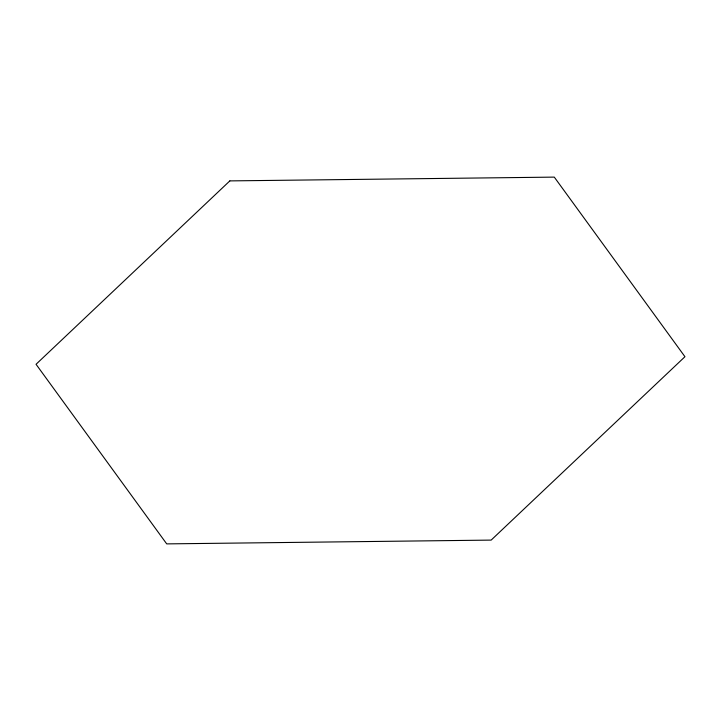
<?xml version="1.0" encoding="UTF-8"?>
<svg xmlns="http://www.w3.org/2000/svg" width="721" height="721" viewBox="0 0 721 721"><rect width="100%" height="100%" fill="white"/><g stroke="black" fill="none" stroke-linecap="round" stroke-linejoin="round"><path stroke-width="1.08" d="M229.837 180.899L36.05 364.285L166.713 543.886L491.163 540.101L684.95 356.715L554.287 177.114L229.837 180.899"/></g></svg>
